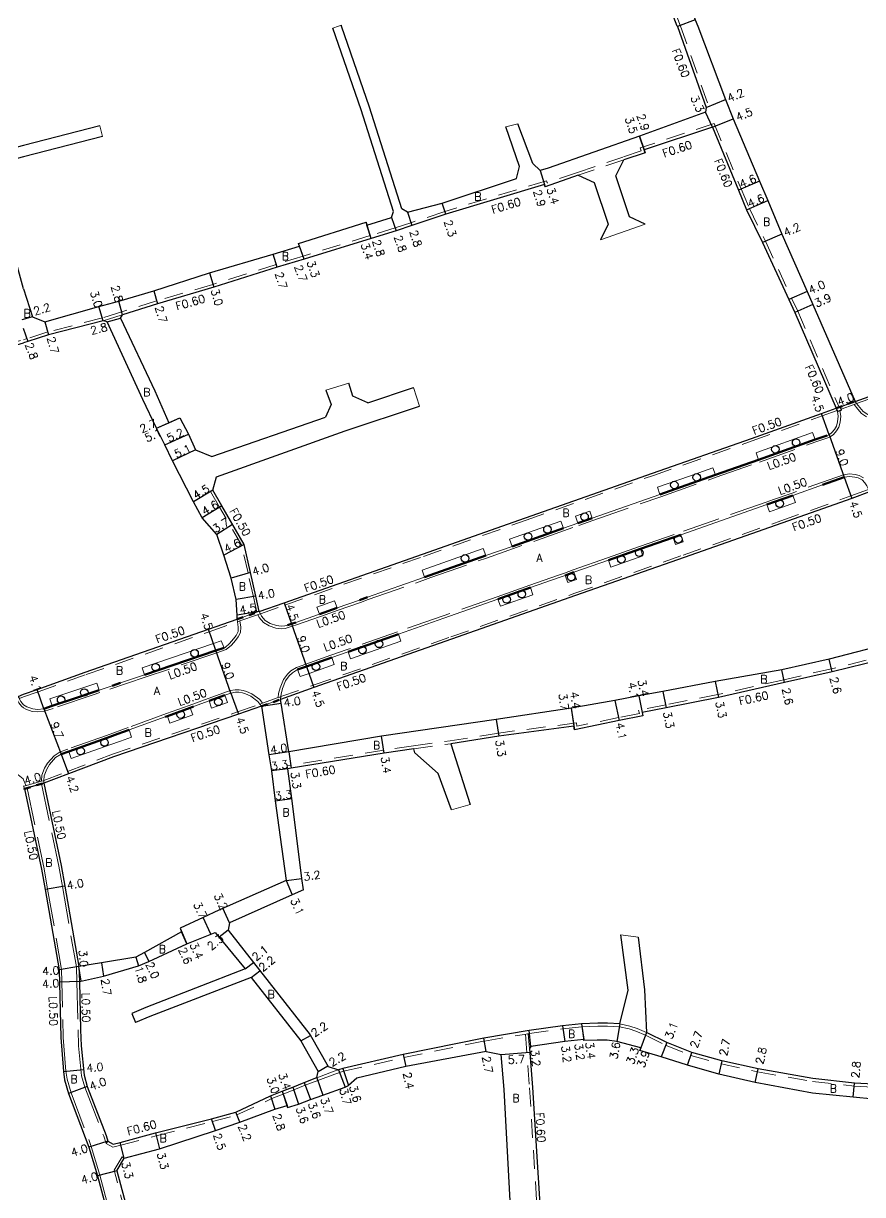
# Model space of a CAD drawing. Header units: metres. Extents: x -1600 to -800, y -111003 to -110400.
# Drawn here: x -1482.8 to -1315.1, y -110879.9 to -110645.8 of the extents above; entities that cross this region are included whole.
import ezdxf

# ---------------------------------------------------------------- set-up
doc = ezdxf.new("R2010")
doc.units = ezdxf.units.M
doc.header["$LTSCALE"] = 2.5
for name, pattern in [('22320', [2.5, 1.5, -1]), ('2233000', [4, 3, -1]), ('6301000', [1, 0.5, -0.5])]:
    doc.linetypes.add(name, pattern=pattern)
doc.layers.get('0').update_dxf_attribs({"color": 150, "lineweight": 50})
for name, color, linetype, lineweight in [('2101000', 177, 'Continuous', 30), ('2102000', 191, 'Continuous', 30), ('2102001', 191, 'Continuous', 9), ('2213000', 6, 'Continuous', 9), ('2227000', 3, 'Continuous', 50), ('2232000', 4, '22320', 9), ('2233000', 62, '2233000', 9), ('2236000', 3, 'Continuous', 15), ('9201100', 215, 'Continuous', 30), ('9202200', 155, '6301000', 60), ('9203500', 155, 'Continuous', 30)]:
    doc.layers.add(name, color=color, linetype=linetype, lineweight=lineweight)
for name, color, linetype in [('2235000', 7, 'Continuous'), ('2238000', 11, 'Continuous'), ('9201500', 222, 'Continuous'), ('9202100', 82, 'Continuous')]:
    doc.layers.add(name, color=color, linetype=linetype)
doc.styles.add('Dm_Anotation', font='txt.shx', dxfattribs={"bigfont": 'pscdm.shx'})

# ---------------------------------------------------------------- blocks, each defined once
blk = doc.blocks.new('223800')
at = {"color": 0}
blk.add_circle((0, 0), 0.75, dxfattribs=at)

msp = doc.modelspace()

# ---------------------------------------------------------------- linework, layer by layer
at = {"layer": '2101000'}
for points in [[(-1352.14, -110646.31), (-1355.61, -110637.26), (-1356.51, -110634.26), (-1359.75, -110625.85), (-1362.92, -110616.05)], [(-1352.98, -110633.15), (-1351.93, -110635.99), (-1348.56, -110645.03), (-1348.06, -110646.31)], [(-1352.14, -110646.31), (-1352.1, -110646.41), (-1346.41, -110662.6), (-1346.48, -110663.5), (-1359.71, -110668.3), (-1377.98, -110674.69), (-1379.56, -110675.19)], [(-1348.06, -110646.31), (-1342.53, -110660.99), (-1340.97, -110664.82), (-1335.71, -110677.31), (-1334.08, -110681.17), (-1331.25, -110687.87), (-1326.21, -110699.35), (-1325.05, -110701.99), (-1316.63, -110721.34)], [(-1345.14, -110666.51), (-1358.78, -110671.04), (-1358.59, -110671.61), (-1362.84, -110673.05)], [(-1345.14, -110666.51), (-1339.95, -110679.08), (-1338.29, -110683.01), (-1335.09, -110689.56), (-1329.87, -110700.97), (-1328.63, -110703.55), (-1320.4, -110722.69)], [(-1482.79, -110698.82), (-1486.89, -110683.64), (-1487.82, -110680.46), (-1489.65, -110674.23)], [(-1371.93, -110676.12), (-1378.52, -110678.43), (-1378.67, -110677.96), (-1398.41, -110683.92), (-1405.2, -110686.19), (-1408.35, -110687.23), (-1413.33, -110688.75), (-1426.73, -110692.88), (-1432.1, -110694.51), (-1444.75, -110698.53), (-1456.02, -110701.8), (-1462.98, -110704.01)], [(-1406.03, -110683.51), (-1399.11, -110681.73), (-1384.29, -110676.78)], [(-1478.51, -110705.42), (-1467.76, -110702.38), (-1463.72, -110701.31), (-1456.75, -110699.2), (-1445.59, -110695.65), (-1432.9, -110691.93), (-1427.62, -110690.33), (-1427.82, -110689.77), (-1414.34, -110685.5), (-1414.16, -110686.08), (-1409.24, -110684.58)], [(-1482.79, -110698.82), (-1481.01, -110704.4)], [(-1316.63, -110721.34), (-1311.94, -110719.7), (-1296.89, -110714.6), (-1276.44, -110707.32), (-1255.21, -110699.82), (-1251.9, -110698.65)], [(-1481.01, -110704.4), (-1478.51, -110705.42)], [(-1463.38, -110704.7), (-1462.98, -110704.01)], [(-1463.38, -110704.7), (-1456.54, -110719.24), (-1453.73, -110725.59), (-1451.54, -110724.6), (-1449.83, -110727.87), (-1448.4, -110731.02)], [(-1466.86, -110705.24), (-1477.78, -110708.02), (-1481.89, -110709.35), (-1482.79, -110709.64)], [(-1466.08, -110705.43), (-1466.86, -110705.24)], [(-1440.08, -110764.89), (-1440.11, -110764.08), (-1440.29, -110760.97), (-1441.26, -110756.65), (-1442.78, -110752.06), (-1444.15, -110747.92), (-1447.11, -110744.62), (-1448.83, -110741.43), (-1453.01, -110733.21), (-1454.56, -110730.04), (-1456.19, -110726.7), (-1458.94, -110720.93), (-1466.08, -110705.43)], [(-1506.43, -110720.07), (-1505.05, -110718.23), (-1496.74, -110715.02), (-1486.8, -110710.82), (-1482.79, -110709.64)], [(-1435.67, -110763.34), (-1430.72, -110761.59), (-1403.06, -110751.86), (-1382.5, -110744.61), (-1357.08, -110735.66), (-1337.35, -110728.76), (-1323.35, -110723.75), (-1320.4, -110722.69)], [(-1435.67, -110763.34), (-1436.35, -110760.28), (-1437.42, -110755.53), (-1438.68, -110749.98), (-1443.17, -110742.24), (-1444.98, -110739.1)], [(-1313.76, -110739.43), (-1317.28, -110740.72), (-1331.27, -110745.7), (-1350.8, -110752.53), (-1372.48, -110760.17), (-1397.25, -110768.9), (-1424.74, -110778.57), (-1431.4, -110780.92)], [(-1482.79, -110779.88), (-1480.04, -110778.92), (-1470.45, -110775.5), (-1445.82, -110766.91), (-1440.08, -110764.89)], [(-1303.61, -110767.38), (-1304.06, -110768.08), (-1308.93, -110769.57), (-1321.83, -110772.86), (-1331.26, -110775.03), (-1344.59, -110777.31), (-1355.03, -110779.37), (-1359.84, -110780.18), (-1364.6, -110781.11), (-1373.33, -110782.64), (-1388.31, -110784.97), (-1411.25, -110788.28), (-1429.78, -110791.38)], [(-1302.68, -110770.6), (-1303.31, -110770.78), (-1308.15, -110772.19), (-1321.19, -110775.38), (-1330.71, -110777.57), (-1343.91, -110780.54), (-1354.36, -110782.61), (-1359.16, -110783.52), (-1359.02, -110784.2), (-1363.77, -110785.13), (-1372.7, -110787), (-1372.8, -110786.3), (-1387.81, -110788.24), (-1397.42, -110789.79)], [(-1483.83, -110780.32), (-1482.79, -110779.88)], [(-1429.78, -110791.38), (-1431.29, -110781.66), (-1431.4, -110780.92)], [(-1435.24, -110782.27), (-1439.84, -110783.89), (-1464.82, -110792.38), (-1473.79, -110795.8), (-1478.72, -110797.67)], [(-1435.24, -110782.27), (-1433.74, -110791.99), (-1433.26, -110795.2), (-1432.47, -110801.18), (-1431.5, -110808.46), (-1430.32, -110817.13), (-1443.73, -110823.05), (-1446.89, -110824.51), (-1451.5, -110826.65), (-1451.18, -110827.38), (-1458.59, -110831.5), (-1460.35, -110832.48), (-1467.2, -110833.58), (-1471.72, -110834.31)], [(-1404.76, -110790.81), (-1410.71, -110791.64), (-1429.27, -110794.64), (-1429.99, -110794.77)], [(-1426.86, -110818.98), (-1427.15, -110816.7), (-1428.29, -110807.58), (-1429.19, -110800.75), (-1429.99, -110794.77)], [(-1478.72, -110797.67), (-1475.24, -110814.13), (-1474.52, -110818.23), (-1471.72, -110834.31)], [(-1482.79, -110798.83), (-1482.56, -110798.79), (-1479.16, -110814.89), (-1478.46, -110818.91), (-1475.66, -110834.99), (-1475.35, -110848.55), (-1474.79, -110855.31), (-1474.56, -110856.95), (-1473.77, -110859.74), (-1469.72, -110870.44), (-1468.02, -110876.18), (-1464.82, -110888.14), (-1462.26, -110898.35), (-1462.42, -110899.44), (-1465.28, -110914.69), (-1465.41, -110915.3)], [(-1426.86, -110818.98), (-1429.09, -110819.98), (-1441.64, -110825.62), (-1441.89, -110827.08), (-1425.53, -110847.97), (-1421.93, -110854.3)], [(-1471.61, -110837.35), (-1466.78, -110836.25), (-1459.83, -110834.2), (-1457.75, -110833.32), (-1450.15, -110829.77), (-1444.49, -110827.53)], [(-1444.49, -110827.53), (-1438.5, -110834.82)], [(-1471.61, -110837.35), (-1471.39, -110846.98), (-1471.26, -110850.16), (-1470.67, -110856.08), (-1470.03, -110858.32), (-1466.26, -110868.11), (-1465.9, -110869.26), (-1464.84, -110869.83), (-1463.49, -110869.48), (-1456.42, -110867.61), (-1445.2, -110864.76), (-1440.37, -110863.43), (-1433.41, -110860.19), (-1431.11, -110859.27), (-1428.97, -110858.42), (-1426.69, -110857.53), (-1424.15, -110856.54)], [(-1437.28, -110836.53), (-1427.36, -110849.2), (-1423.89, -110855.29)], [(-1268.48, -110836.49), (-1276.85, -110841.45), (-1279.6, -110843.17), (-1285.95, -110847.48), (-1289.64, -110849.51), (-1296.07, -110853.3), (-1300.73, -110855.99), (-1309.18, -110858.07), (-1316.72, -110857.65), (-1325.06, -110856.73), (-1336.01, -110854.79), (-1343.27, -110853.18), (-1349.24, -110851.52), (-1354.26, -110849.5), (-1358.27, -110847.49)], [(-1267.58, -110838.38), (-1275.67, -110843.43), (-1278.36, -110845.11), (-1284.71, -110850.02), (-1288.12, -110852.1), (-1294.6, -110855.79), (-1299.31, -110858.75), (-1308.87, -110861.26), (-1316.98, -110860.44), (-1325.12, -110859.62), (-1336.62, -110857.53), (-1343.85, -110855.82), (-1350.13, -110854.08), (-1355.37, -110852.39), (-1359.61, -110851.15), (-1359.41, -110850.59), (-1364.25, -110849.33), (-1366.18, -110849.07), (-1368.14, -110849.02), (-1370.81, -110849.14), (-1370.84, -110848.94), (-1374.65, -110849.34), (-1381.38, -110850.32), (-1381.69, -110850.72)], [(-1363.6, -110845.79), (-1366.06, -110845.66), (-1368.05, -110845.63), (-1371.29, -110845.77), (-1375.06, -110846.17), (-1381.77, -110847.14), (-1390.8, -110848.64), (-1406.9, -110851.94), (-1418.97, -110854.7), (-1419.84, -110854.98)], [(-1390.32, -110851.29), (-1406.42, -110854.29), (-1416.15, -110856.62), (-1417.86, -110858.13)], [(-1390.32, -110851.29), (-1387.31, -110851.9)], [(-1385.96, -110914.22), (-1383.86, -110912.08), (-1386.76, -110858.94), (-1387.31, -110851.9)], [(-1381.69, -110850.72), (-1381.07, -110858.54), (-1377.78, -110911.6), (-1375.68, -110913.46), (-1356.05, -110912.6), (-1335.92, -110911.69), (-1314.31, -110910.52), (-1303.69, -110909.96), (-1294.6, -110909.58), (-1279.41, -110908.83), (-1270.8, -110908.33), (-1260.9, -110907.79), (-1245.59, -110906.96), (-1231.73, -110906.2)], [(-1421.93, -110854.3), (-1419.84, -110854.98)], [(-1424.15, -110856.54), (-1423.89, -110855.29)], [(-1462.65, -110872.67), (-1455.58, -110870.8), (-1444.43, -110867.14), (-1439.56, -110865.47), (-1432.55, -110862.86), (-1430.13, -110862.11), (-1430, -110862.49), (-1427.82, -110861.83), (-1425.44, -110860.9), (-1422.94, -110860.03), (-1418.51, -110858.43), (-1417.86, -110858.13)], [(-1464.15, -110875.15), (-1462.65, -110872.67)], [(-1464.15, -110875.15), (-1460.95, -110887.1), (-1458.48, -110897.4), (-1458.32, -110898.06), (-1458.56, -110900), (-1461.46, -110915.47)]]:
    msp.add_lwpolyline(points, dxfattribs=at)
at = {"layer": '2102000'}
for points in [[(-1419.21, -110646.31), (-1419.27, -110646.13)], [(-1409.24, -110684.58), (-1408.88, -110683.37), (-1415.32, -110663.02), (-1420.96, -110646.7)], [(-1406.03, -110683.51), (-1407.17, -110682.84), (-1413.62, -110662.49), (-1419.21, -110646.31)], [(-1467.52, -110666.24), (-1482.79, -110670.19)], [(-1384.29, -110676.78), (-1383.69, -110674.34), (-1386.38, -110666.47)], [(-1379.56, -110675.19), (-1381.04, -110673.74), (-1384.04, -110665.84)], [(-1466.97, -110668.37), (-1482.79, -110672.46)], [(-1482.79, -110670.19), (-1490.27, -110672.12)], [(-1482.79, -110672.46), (-1489.65, -110674.23)], [(-1358.55, -110685.9), (-1361.69, -110684.45), (-1364.43, -110676.25), (-1362.84, -110673.05)], [(-1371.93, -110676.12), (-1368.73, -110677.55), (-1365.94, -110685.88), (-1367.48, -110689.02)], [(-1414, -110721.61), (-1416.96, -110720.28), (-1417.8, -110717.69)], [(-1414, -110721.61), (-1404.83, -110718.54)], [(-1422.35, -110719.12), (-1421.3, -110721.97), (-1422.45, -110724.48)], [(-1444.98, -110739.1), (-1444.21, -110736.45), (-1418.52, -110727.23), (-1403.67, -110722.26)], [(-1448.4, -110731.02), (-1445.16, -110732.38), (-1422.45, -110724.48)], [(-1397.26, -110803.01), (-1399.94, -110795.76), (-1404.59, -110791.61), (-1404.76, -110790.81)], [(-1397.42, -110789.79), (-1393.53, -110801.9)], [(-1363.6, -110845.79), (-1361.97, -110839.05), (-1363.44, -110828)], [(-1359.96, -110828.46), (-1358.69, -110839.02), (-1358.27, -110847.49)], [(-1438.5, -110834.82), (-1458.32, -110842.49), (-1461.16, -110843.69)], [(-1437.28, -110836.53), (-1457.56, -110844.34), (-1460.38, -110845.54)], [(-1461.16, -110843.69), (-1460.38, -110845.54)]]:
    msp.add_lwpolyline(points, dxfattribs=at)
at = {"layer": '2102001'}
for points in [[(-1419.83, -110646.31), (-1419.27, -110646.13)], [(-1420.96, -110646.7), (-1419.83, -110646.31)], [(-1467.52, -110666.24), (-1466.97, -110668.37)], [(-1386.38, -110666.47), (-1384.04, -110665.84)], [(-1358.55, -110685.9), (-1367.48, -110689.02)], [(-1422.35, -110719.12), (-1417.8, -110717.69)], [(-1404.83, -110718.54), (-1403.67, -110722.26)], [(-1393.53, -110801.9), (-1397.26, -110803.01)], [(-1363.44, -110828), (-1359.96, -110828.46)]]:
    msp.add_lwpolyline(points, dxfattribs=at)
at = {"layer": '2213000'}
for points in [[(-1320.4, -110722.69), (-1320.23, -110723.16), (-1320.16, -110723.36), (-1319.99, -110724.3), (-1320.11, -110725.41), (-1320.32, -110726.28), (-1320.72, -110726.94), (-1321.26, -110727.57), (-1321.83, -110727.99), (-1322.23, -110728.13)], [(-1316.63, -110721.34), (-1316.31, -110721.76), (-1315.69, -110722.57), (-1315, -110723.35), (-1314.1, -110723.98), (-1313.42, -110724.24), (-1312.76, -110724.36), (-1312, -110724.4), (-1310.5, -110723.96)], [(-1318.79, -110736.48), (-1317.76, -110736.35), (-1316.69, -110736.46), (-1316.01, -110736.62), (-1315.21, -110737.04), (-1314.68, -110737.59), (-1314.28, -110738.23), (-1314, -110738.77), (-1313.93, -110738.96), (-1313.76, -110739.43)], [(-1329.03, -110740.13), (-1323.15, -110738.03)], [(-1355.62, -110739.92), (-1369.14, -110744.68)], [(-1351.47, -110748), (-1334.24, -110741.97)], [(-1372, -110745.69), (-1374.89, -110746.7)], [(-1385.16, -110750.32), (-1390.42, -110752.18)], [(-1372.79, -110755.51), (-1365.89, -110753.08)], [(-1381.48, -110758.57), (-1375.72, -110756.54), (-1374.54, -110756.12)], [(-1402.66, -110756.49), (-1414.06, -110760.5)], [(-1407.87, -110767.87), (-1398.8, -110764.67), (-1387.98, -110760.86)], [(-1415.63, -110761.05), (-1420.11, -110762.63)], [(-1440.08, -110764.89), (-1440.01, -110765.4), (-1439.87, -110766.48), (-1439.91, -110767.35), (-1440.3, -110768.15), (-1440.8, -110768.84), (-1441.59, -110769.74), (-1442.51, -110770.52), (-1442.71, -110770.59)], [(-1430.01, -110766.07), (-1430.57, -110766.24), (-1431.28, -110766.31), (-1432.26, -110766.16), (-1433.49, -110765.74), (-1434.51, -110765.16), (-1435.24, -110764.29), (-1435.46, -110763.79), (-1435.67, -110763.34)], [(-1423.67, -110763.88), (-1428.38, -110765.54)], [(-1421.2, -110772.55), (-1417.93, -110771.4)], [(-1431.4, -110780.92), (-1431.35, -110780.37), (-1431.31, -110779.85), (-1431.03, -110778.74), (-1430.4, -110777.18), (-1429.67, -110776.19), (-1429.05, -110775.63), (-1428.04, -110774.96)], [(-1458.61, -110776.01), (-1463.38, -110777.63)], [(-1465.06, -110778.2), (-1467.67, -110779.09)], [(-1435.24, -110782.27), (-1435.54, -110781.85), (-1435.94, -110781.31), (-1437.38, -110780.25), (-1438.43, -110779.8), (-1439.02, -110779.6), (-1439.75, -110779.49), (-1440.44, -110779.48), (-1441.34, -110779.65), (-1442.56, -110780.09)], [(-1482.79, -110782), (-1483.29, -110781.35), (-1483.55, -110780.85), (-1483.6, -110780.76), (-1483.83, -110780.32)], [(-1445.71, -110781.23), (-1448.79, -110782.35)], [(-1478.72, -110782.8), (-1479.99, -110782.91), (-1480.95, -110782.82), (-1482.1, -110782.43), (-1482.79, -110782)], [(-1454.48, -110784.41), (-1461.7, -110787.03)], [(-1475.24, -110791.86), (-1476.36, -110792.56), (-1477.58, -110793.94), (-1478.11, -110794.86), (-1478.63, -110796.18), (-1478.69, -110797.12), (-1478.72, -110797.67)], [(-1482.56, -110798.79), (-1482.79, -110798.22)]]:
    msp.add_lwpolyline(points, dxfattribs=at)
at = {"layer": '2227000'}
for points in [[(-1322.23, -110728.13), (-1324.62, -110728.98), (-1335.9, -110733.02), (-1344.53, -110736.04), (-1349.23, -110737.68), (-1355.62, -110739.92)], [(-1323.15, -110738.03), (-1318.79, -110736.48)], [(-1334.24, -110741.97), (-1332.74, -110741.45), (-1329.03, -110740.13)], [(-1374.89, -110746.7), (-1380.25, -110748.59), (-1385.16, -110750.32)], [(-1369.14, -110744.68), (-1372, -110745.69)], [(-1359.5, -110750.83), (-1352.99, -110748.53), (-1352.59, -110748.39), (-1351.47, -110748)], [(-1365.89, -110753.08), (-1359.5, -110750.83)], [(-1390.42, -110752.18), (-1401.52, -110756.09), (-1402.66, -110756.49)], [(-1374.54, -110756.12), (-1372.79, -110755.51)], [(-1387.98, -110760.86), (-1381.48, -110758.57)], [(-1414.06, -110760.5), (-1415.63, -110761.05)], [(-1420.11, -110762.63), (-1423.67, -110763.88)], [(-1428.38, -110765.54), (-1429.22, -110765.84), (-1430.01, -110766.07)], [(-1417.93, -110771.4), (-1407.87, -110767.87)], [(-1442.71, -110770.59), (-1444.33, -110771.16), (-1458.61, -110776.01)], [(-1428.04, -110774.96), (-1426.23, -110774.32), (-1421.2, -110772.55)], [(-1467.67, -110779.09), (-1469.04, -110779.55), (-1472.02, -110780.55), (-1477.03, -110782.23), (-1478.72, -110782.8)], [(-1463.38, -110777.63), (-1465.06, -110778.2)], [(-1442.56, -110780.09), (-1445.71, -110781.23)], [(-1448.79, -110782.35), (-1449.48, -110782.6), (-1454.02, -110784.24), (-1454.48, -110784.41)], [(-1461.7, -110787.03), (-1463.91, -110787.83), (-1466.05, -110788.6), (-1473.73, -110791.32), (-1475.24, -110791.86)]]:
    msp.add_lwpolyline(points, dxfattribs=at)
at = {"layer": '2232000'}
for points in [[(-1351.5, -110646.31), (-1355.04, -110637.07), (-1355.94, -110634.07), (-1359.19, -110625.65), (-1362.34, -110615.88)], [(-1351.5, -110646.31), (-1345.85, -110662.37), (-1346.41, -110662.6)], [(-1344.8, -110665.77), (-1359.55, -110670.67), (-1359.35, -110671.24), (-1363.03, -110672.48)], [(-1344.8, -110665.77), (-1339.4, -110678.85), (-1337.75, -110682.76), (-1334.55, -110689.3), (-1329.32, -110700.72), (-1328.08, -110703.3), (-1319.83, -110722.49)], [(-1372.12, -110675.56), (-1363.03, -110672.48)], [(-1362.84, -110673.05), (-1371.93, -110676.12)], [(-1372.12, -110675.56), (-1378.14, -110677.66), (-1378.28, -110677.21), (-1398.59, -110683.35), (-1405.39, -110685.62), (-1408.53, -110686.66), (-1413.51, -110688.18), (-1426.91, -110692.31), (-1432.28, -110693.94), (-1444.93, -110697.96), (-1456.19, -110701.23), (-1463.16, -110703.44), (-1467.01, -110704.66), (-1477.95, -110707.45), (-1482.09, -110708.78), (-1482.79, -110709.01)], [(-1316.31, -110721.76), (-1311.78, -110720.17), (-1296.73, -110715.08), (-1276.28, -110707.79), (-1255.04, -110700.29), (-1251.75, -110699.13)], [(-1466.86, -110705.24), (-1462.98, -110704.01)], [(-1505.27, -110717.67), (-1496.97, -110714.46), (-1487, -110710.25), (-1482.79, -110709.01)], [(-1435.46, -110763.79), (-1430.55, -110762.06), (-1402.89, -110752.33), (-1382.33, -110745.09), (-1356.91, -110736.13), (-1337.18, -110729.23), (-1323.18, -110724.22), (-1320.23, -110723.16)], [(-1316.63, -110721.34), (-1319.59, -110722.4)], [(-1316.31, -110721.76), (-1316.81, -110721.94), (-1319.42, -110722.87)], [(-1482.79, -110798.32), (-1482.68, -110798.3), (-1479.2, -110797.29), (-1478.88, -110797.2), (-1478.69, -110797.12), (-1473.97, -110795.33), (-1464.99, -110791.9), (-1440, -110783.42), (-1435.54, -110781.85), (-1435.05, -110781.67), (-1431.87, -110780.55), (-1431.57, -110780.45), (-1431.35, -110780.37), (-1424.9, -110778.1), (-1397.42, -110768.43), (-1372.65, -110759.7), (-1350.97, -110752.06), (-1331.44, -110745.23), (-1317.45, -110740.24), (-1313.93, -110738.96)], [(-1436.15, -110763.5), (-1436.84, -110760.39), (-1437.91, -110755.64), (-1439.15, -110750.17), (-1443.6, -110742.49), (-1445.41, -110739.35), (-1444.98, -110739.1)], [(-1482.79, -110780.41), (-1479.88, -110779.39), (-1470.28, -110775.97), (-1445.66, -110767.39), (-1440.01, -110765.4), (-1439.91, -110765.36)], [(-1435.67, -110763.34), (-1436.15, -110763.5), (-1440.08, -110764.89)], [(-1439.91, -110765.36), (-1439.53, -110765.23), (-1435.94, -110763.96), (-1435.46, -110763.79)], [(-1302.85, -110770.02), (-1303.48, -110770.2), (-1308.31, -110771.61), (-1321.33, -110774.79), (-1330.84, -110776.98), (-1344.03, -110779.96), (-1354.47, -110782.02), (-1359.87, -110783.04), (-1359.73, -110783.73), (-1363.89, -110784.54), (-1372.19, -110786.28), (-1372.29, -110785.63), (-1387.9, -110787.64), (-1397.53, -110789.2)], [(-1483.6, -110780.76), (-1482.79, -110780.41)], [(-1435.24, -110782.27), (-1431.4, -110780.92)], [(-1404.86, -110790.21), (-1410.81, -110791.05), (-1429.37, -110794.05), (-1430.09, -110794.18), (-1429.99, -110794.77)], [(-1404.86, -110790.21), (-1397.53, -110789.2)], [(-1404.76, -110790.81), (-1397.42, -110789.79)], [(-1478.72, -110797.67), (-1479.2, -110797.81), (-1482.08, -110798.65), (-1482.56, -110798.79)], [(-1390.68, -110849.22), (-1382.71, -110847.91), (-1382.11, -110847.81), (-1381.68, -110847.74), (-1374.99, -110846.76), (-1371.24, -110846.37), (-1368.05, -110846.23), (-1366.08, -110846.26), (-1363.68, -110846.38), (-1361.78, -110846.8), (-1360.41, -110847.27), (-1358.52, -110848.03), (-1354.51, -110850.05), (-1349.44, -110852.09), (-1343.41, -110853.76), (-1336.12, -110855.38), (-1325.14, -110857.32), (-1316.77, -110858.25), (-1309.13, -110858.68)], [(-1363.6, -110845.79), (-1361.62, -110846.22), (-1360.19, -110846.71), (-1358.27, -110847.49)], [(-1465.9, -110869.26), (-1466.27, -110869.74), (-1464.92, -110870.47), (-1463.34, -110870.06), (-1456.27, -110868.19), (-1445.05, -110865.34), (-1440.17, -110864), (-1433.17, -110860.74), (-1430.88, -110859.83), (-1428.75, -110858.98), (-1426.47, -110858.08), (-1423.97, -110857.11), (-1420.56, -110855.84), (-1418.81, -110855.28), (-1406.77, -110852.53), (-1390.68, -110849.22)], [(-1382.51, -110847.87), (-1381.67, -110858.58), (-1378.36, -110911.88), (-1375.9, -110914.07)], [(-1381.92, -110847.78), (-1381.69, -110850.72)], [(-1420.74, -110855.27), (-1424.19, -110856.55)], [(-1420.74, -110855.27), (-1419.84, -110854.98)]]:
    msp.add_lwpolyline(points, dxfattribs=at)
at = {"layer": '2233000'}
for points in [[(-1435.94, -110763.96), (-1435.67, -110764.56), (-1434.84, -110765.55), (-1433.7, -110766.2), (-1432.38, -110766.65), (-1431.29, -110766.82), (-1430.47, -110766.73), (-1429.87, -110766.55), (-1429.07, -110766.31), (-1428.22, -110766.01), (-1423.46, -110764.34), (-1419.94, -110763.1), (-1415.47, -110761.53), (-1413.89, -110760.97), (-1402.49, -110756.96), (-1401.36, -110756.56), (-1390.27, -110752.65), (-1380.09, -110749.07), (-1371.81, -110746.15), (-1369.02, -110745.17), (-1355.45, -110740.39), (-1344.37, -110736.51), (-1335.73, -110733.49), (-1324.45, -110729.45), (-1321.67, -110728.46), (-1321.6, -110728.43), (-1320.92, -110727.93), (-1320.31, -110727.23), (-1319.86, -110726.47), (-1319.62, -110725.49), (-1319.48, -110724.29), (-1319.68, -110723.19)], [(-1316.81, -110721.94), (-1316.07, -110722.89), (-1315.33, -110723.73), (-1314.33, -110724.43)], [(-1314.91, -110736.63), (-1315.84, -110736.15), (-1316.61, -110735.97), (-1317.77, -110735.85), (-1318.91, -110735.99), (-1329.2, -110739.66), (-1332.9, -110740.98), (-1334.41, -110741.5), (-1352.75, -110747.92), (-1359.67, -110750.35), (-1366.06, -110752.61), (-1372.96, -110755.04), (-1374.71, -110755.65), (-1375.89, -110756.07), (-1381.64, -110758.1), (-1388.15, -110760.39), (-1398.96, -110764.2), (-1408.04, -110767.39), (-1418.09, -110770.93), (-1421.37, -110772.08), (-1426.4, -110773.85), (-1428.26, -110774.51), (-1429.36, -110775.23), (-1430.05, -110775.86), (-1430.84, -110776.94), (-1431.51, -110778.58), (-1431.8, -110779.77), (-1431.87, -110780.55)], [(-1439.53, -110765.23), (-1439.36, -110766.47), (-1439.44, -110767.52), (-1439.87, -110768.41), (-1440.41, -110769.15), (-1441.24, -110770.09), (-1442.26, -110770.96), (-1444.16, -110771.63), (-1458.45, -110776.48), (-1467.51, -110779.56), (-1468.88, -110780.02), (-1476.87, -110782.71), (-1478.61, -110783.29), (-1479.99, -110783.42), (-1481.06, -110783.31), (-1482.31, -110782.88), (-1482.79, -110782.59)], [(-1435.05, -110781.67), (-1435.58, -110780.95), (-1437.13, -110779.82), (-1438.25, -110779.33), (-1438.9, -110779.11), (-1439.71, -110778.99), (-1440.49, -110778.98), (-1441.47, -110779.16), (-1442.73, -110779.62), (-1445.88, -110780.76), (-1449.66, -110782.13), (-1454.19, -110783.77), (-1461.87, -110786.56), (-1466.22, -110788.13), (-1473.9, -110790.85), (-1475.46, -110791.4), (-1476.68, -110792.17), (-1477.99, -110793.65), (-1478.56, -110794.65), (-1479.13, -110796.07), (-1479.2, -110797.29)], [(-1482.79, -110782.59), (-1483.21, -110782.26), (-1483.72, -110781.62), (-1483.99, -110781.08), (-1484.03, -110781.02)], [(-1482.79, -110796.97), (-1482.86, -110796.8), (-1483.85, -110796.01), (-1485.37, -110795.57), (-1486.8, -110795.59)], [(-1482.28, -110798.19), (-1482.79, -110796.97)], [(-1479.2, -110797.81), (-1475.73, -110814.23), (-1475.02, -110818.31), (-1472.21, -110834.39), (-1472.11, -110837.36), (-1471.88, -110846.99), (-1471.76, -110850.21), (-1471.17, -110856.18), (-1470.5, -110858.48), (-1466.74, -110868.27), (-1466.27, -110869.74)], [(-1482.08, -110798.65), (-1478.67, -110814.8), (-1477.97, -110818.83), (-1475.16, -110834.95), (-1474.85, -110848.54), (-1474.85, -110848.51), (-1474.3, -110855.25), (-1474.07, -110856.84), (-1473.29, -110859.58), (-1469.24, -110870.28), (-1467.53, -110876.05), (-1464.33, -110888.01), (-1461.75, -110898.32), (-1461.93, -110899.52), (-1464.79, -110914.78), (-1464.97, -110915.65)], [(-1471.72, -110834.31), (-1471.61, -110837.35)], [(-1462.02, -110915.73), (-1459.06, -110899.93), (-1458.83, -110898.09), (-1458.96, -110897.52), (-1461.44, -110887.23), (-1464.69, -110875.07), (-1463.08, -110872.41), (-1462.65, -110872.67)]]:
    msp.add_lwpolyline(points, dxfattribs=at)
at = {"layer": '2235000'}
msp.add_lwpolyline([(-1320.16, -110723.36), (-1319.68, -110723.19), (-1319.35, -110723.08), (-1319.42, -110722.87), (-1319.59, -110722.4), (-1319.83, -110722.49), (-1320.4, -110722.69), (-1320.23, -110723.16)], close=True, dxfattribs=at)
at = {"layer": '2236000'}
for points in [[(-1324.62, -110728.98), (-1325.12, -110727.57), (-1336.25, -110731.55), (-1336.4, -110731.61), (-1335.9, -110733.02)], [(-1344.53, -110736.04), (-1349.23, -110737.68), (-1355.62, -110739.92), (-1356.12, -110738.5), (-1349.73, -110736.27), (-1345.03, -110734.62)], [(-1334.24, -110741.97), (-1332.74, -110741.45), (-1329.03, -110740.13), (-1328.53, -110741.54), (-1332.24, -110742.86), (-1333.75, -110743.39)], [(-1369.14, -110744.68), (-1369.64, -110743.26), (-1372.49, -110744.27), (-1372, -110745.69)], [(-1374.89, -110746.7), (-1380.25, -110748.59), (-1385.16, -110750.32), (-1385.66, -110748.91), (-1380.75, -110747.18), (-1375.39, -110745.29)], [(-1352.99, -110748.53), (-1352.59, -110748.39), (-1351.47, -110748), (-1350.97, -110749.42), (-1352.09, -110749.81), (-1352.49, -110749.95)], [(-1390.42, -110752.18), (-1390.91, -110750.76), (-1402.02, -110754.68), (-1403.15, -110755.07), (-1402.66, -110756.49), (-1401.52, -110756.09)], [(-1359.5, -110750.83), (-1359, -110752.24), (-1365.4, -110754.49), (-1365.89, -110753.08)], [(-1374.04, -110757.54), (-1374.54, -110756.12), (-1372.79, -110755.51), (-1372.29, -110756.92)], [(-1381.48, -110758.57), (-1387.98, -110760.86), (-1387.48, -110762.27), (-1380.98, -110759.98)], [(-1423.67, -110763.88), (-1424.16, -110762.47), (-1420.61, -110761.21), (-1420.11, -110762.63)], [(-1417.93, -110771.4), (-1417.43, -110772.82), (-1407.37, -110769.28), (-1407.87, -110767.87)], [(-1442.71, -110770.59), (-1444.33, -110771.16), (-1458.61, -110776.01), (-1459.09, -110774.59), (-1444.82, -110769.74), (-1443.27, -110769.2)], [(-1428.04, -110774.96), (-1427.48, -110776.35), (-1425.73, -110775.74), (-1420.7, -110773.97), (-1421.2, -110772.55), (-1426.23, -110774.32)], [(-1467.67, -110779.09), (-1469.04, -110779.55), (-1472.02, -110780.55), (-1477.03, -110782.23), (-1477.51, -110780.81), (-1472.5, -110779.13), (-1469.52, -110778.13), (-1468.15, -110777.67)], [(-1442.56, -110780.09), (-1445.71, -110781.23), (-1445.19, -110782.65), (-1442.04, -110781.51)], [(-1454.02, -110784.24), (-1449.48, -110782.6), (-1448.97, -110784.01), (-1453.51, -110785.66)], [(-1461.7, -110787.03), (-1461.19, -110788.44), (-1463.4, -110789.24), (-1465.55, -110790.02), (-1473.23, -110792.74), (-1473.73, -110791.32), (-1466.05, -110788.6), (-1463.91, -110787.83)]]:
    msp.add_lwpolyline(points, close=True, dxfattribs=at)
at = {"layer": '9201100'}
for points in [[(-1348.56, -110645.03), (-1352.1, -110646.41)], [(-1346.41, -110662.6), (-1342.53, -110660.99)], [(-1345.14, -110666.51), (-1346.48, -110663.5)], [(-1345.14, -110666.51), (-1340.97, -110664.82)], [(-1359.71, -110668.3), (-1358.78, -110671.04)], [(-1358.59, -110671.61), (-1359.71, -110668.3)], [(-1379.56, -110675.19), (-1378.67, -110677.96)], [(-1379.56, -110675.19), (-1378.52, -110678.43)], [(-1335.71, -110677.31), (-1339.95, -110679.08)], [(-1338.29, -110683.01), (-1334.08, -110681.17)], [(-1406.03, -110683.51), (-1405.2, -110686.19)], [(-1398.41, -110683.92), (-1399.11, -110681.73)], [(-1413.33, -110688.75), (-1414.34, -110685.5)], [(-1409.24, -110684.58), (-1408.35, -110687.23)], [(-1413.33, -110688.75), (-1414.16, -110686.08)], [(-1331.25, -110687.87), (-1335.09, -110689.56)], [(-1426.73, -110692.88), (-1427.82, -110689.77)], [(-1426.73, -110692.88), (-1427.62, -110690.33)], [(-1432.1, -110694.51), (-1432.9, -110691.93)], [(-1445.59, -110695.65), (-1444.75, -110698.53)], [(-1456.75, -110699.2), (-1456.02, -110701.8)], [(-1326.21, -110699.35), (-1329.87, -110700.97)], [(-1462.98, -110704.01), (-1463.72, -110701.31)], [(-1325.05, -110701.99), (-1328.63, -110703.55)], [(-1481.01, -110704.4), (-1483.11, -110705.03)], [(-1466.86, -110705.24), (-1467.76, -110702.38)], [(-1466.08, -110705.43), (-1463.38, -110704.7)], [(-1482.86, -110706.72), (-1481.89, -110709.35)], [(-1478.51, -110705.42), (-1477.78, -110708.02)], [(-1320.4, -110722.69), (-1316.63, -110721.34)], [(-1456.19, -110726.7), (-1451.54, -110724.6)], [(-1456.19, -110726.7), (-1453.73, -110725.59)], [(-1321.83, -110727.99), (-1323.35, -110723.75)], [(-1454.56, -110730.04), (-1449.83, -110727.87)], [(-1321.83, -110727.99), (-1318.79, -110736.48)], [(-1448.4, -110731.02), (-1453.01, -110733.21)], [(-1318.79, -110736.48), (-1317.28, -110740.72)], [(-1444.98, -110739.1), (-1448.83, -110741.43)], [(-1443.17, -110742.24), (-1447.11, -110744.62)], [(-1441.03, -110745.94), (-1444.15, -110747.92)], [(-1438.68, -110749.98), (-1442.78, -110752.06)], [(-1437.42, -110755.53), (-1441.26, -110756.65)], [(-1436.35, -110760.28), (-1440.29, -110760.97)], [(-1430.72, -110761.59), (-1429.22, -110765.84)], [(-1435.67, -110763.34), (-1440.11, -110764.08)], [(-1444.33, -110771.16), (-1445.82, -110766.91)], [(-1429.22, -110765.84), (-1426.23, -110774.32)], [(-1441.34, -110779.65), (-1444.33, -110771.16)], [(-1426.23, -110774.32), (-1424.74, -110778.57)], [(-1321.19, -110775.38), (-1321.83, -110772.86)], [(-1330.71, -110777.57), (-1331.26, -110775.03)], [(-1478.72, -110782.8), (-1480.04, -110778.92)], [(-1441.34, -110779.65), (-1439.84, -110783.89)], [(-1355.03, -110779.37), (-1354.36, -110782.61)], [(-1344.59, -110777.31), (-1343.91, -110780.54)], [(-1435.24, -110782.27), (-1431.29, -110781.66)], [(-1364.6, -110781.11), (-1363.77, -110785.13)], [(-1359.84, -110780.18), (-1359.16, -110783.52)], [(-1359.84, -110780.18), (-1359.02, -110784.2)], [(-1478.72, -110782.8), (-1475.24, -110791.86)], [(-1373.33, -110782.64), (-1372.8, -110786.3)], [(-1373.33, -110782.64), (-1372.7, -110787)], [(-1388.31, -110784.97), (-1387.81, -110788.24)], [(-1410.71, -110791.64), (-1411.25, -110788.28)], [(-1475.24, -110791.86), (-1473.79, -110795.8)], [(-1429.78, -110791.38), (-1433.74, -110791.99)], [(-1429.78, -110791.38), (-1429.27, -110794.64)], [(-1429.99, -110794.77), (-1433.26, -110795.2)], [(-1478.72, -110797.67), (-1482.56, -110798.79)], [(-1432.47, -110801.18), (-1429.19, -110800.75)], [(-1430.32, -110817.13), (-1427.15, -110816.7)], [(-1474.52, -110818.23), (-1478.46, -110818.91)], [(-1430.32, -110817.13), (-1429.09, -110819.98)], [(-1441.64, -110825.62), (-1442.93, -110822.69)], [(-1445.34, -110827.87), (-1446.89, -110824.51)], [(-1451.5, -110826.65), (-1450.15, -110829.77)], [(-1450.15, -110829.77), (-1451.18, -110827.38)], [(-1441.89, -110827.08), (-1443.7, -110828.49)], [(-1460.35, -110832.48), (-1459.83, -110834.2)], [(-1458.59, -110831.5), (-1457.75, -110833.32)], [(-1471.72, -110834.31), (-1475.66, -110834.99)], [(-1471.25, -110837.27), (-1471.72, -110834.31)], [(-1467.2, -110833.58), (-1466.78, -110836.25)], [(-1438.5, -110834.82), (-1436.84, -110833.52)], [(-1437.28, -110836.53), (-1435.55, -110835.17)], [(-1471.61, -110837.35), (-1475.61, -110837.44)], [(-1381.38, -110850.32), (-1381.77, -110847.14)], [(-1375.06, -110846.17), (-1374.65, -110849.34)], [(-1371.29, -110845.77), (-1370.84, -110848.94)], [(-1371.29, -110845.77), (-1370.81, -110849.14)], [(-1363.6, -110845.79), (-1364.25, -110849.33)], [(-1358.27, -110847.49), (-1359.61, -110851.15)], [(-1358.27, -110847.49), (-1359.41, -110850.59)], [(-1427.36, -110849.2), (-1425.45, -110848.11)], [(-1390.32, -110851.29), (-1390.8, -110848.64)], [(-1354.26, -110849.5), (-1355.37, -110852.39)], [(-1406.9, -110851.94), (-1406.42, -110854.29)], [(-1387.31, -110851.9), (-1381.63, -110851.46)], [(-1350.13, -110854.08), (-1349.24, -110851.52)], [(-1423.89, -110855.29), (-1421.98, -110854.21)], [(-1343.27, -110853.18), (-1343.85, -110855.82)], [(-1474.79, -110855.31), (-1470.79, -110854.91)], [(-1424.19, -110856.55), (-1422.94, -110860.03)], [(-1419.84, -110854.98), (-1418.51, -110858.43)], [(-1418.97, -110854.7), (-1417.86, -110858.13)], [(-1336.62, -110857.53), (-1336.01, -110854.79)], [(-1470.03, -110858.32), (-1473.77, -110859.74)], [(-1428.97, -110858.42), (-1427.82, -110861.83)], [(-1426.69, -110857.53), (-1425.44, -110860.9)], [(-1316.98, -110860.44), (-1316.72, -110857.65)], [(-1433.41, -110860.19), (-1432.55, -110862.86)], [(-1431.11, -110859.27), (-1430.13, -110862.11)], [(-1431.11, -110859.27), (-1430, -110862.49)], [(-1439.56, -110865.47), (-1440.37, -110863.43)], [(-1444.43, -110867.14), (-1445.2, -110864.76)], [(-1456.42, -110867.61), (-1455.58, -110870.8)], [(-1465.9, -110869.26), (-1469.72, -110870.44)], [(-1462.65, -110872.67), (-1463.49, -110869.48)], [(-1464.15, -110875.15), (-1468.02, -110876.18)]]:
    msp.add_lwpolyline(points, dxfattribs=at)
at = {"layer": '9202200'}
for points in [[(-1320.4, -110722.69), (-1316.63, -110721.34)], [(-1440.08, -110764.89), (-1435.67, -110763.34)], [(-1435.24, -110782.27), (-1431.4, -110780.92)], [(-1482.56, -110798.79), (-1478.72, -110797.67)]]:
    msp.add_lwpolyline(points, dxfattribs=at)

# ---------------------------------------------------------------- block references
at = {"layer": '2238000'}
for p in [(-1332.55, -110730.92), (-1328.41, -110729.56), (-1352.74, -110738.05), (-1348.27, -110736.52), (-1331.7, -110741.78), (-1370.68, -110744.39), (-1378.09, -110746.93), (-1381.97, -110748.35), (-1351.93, -110748.9), (-1359.74, -110751.62), (-1394.55, -110752.73), (-1363.34, -110752.9), (-1373.34, -110756.48), (-1386.25, -110760.94), (-1383.22, -110759.85), (-1411.75, -110769.82), (-1448.6, -110771.7), (-1415.06, -110771.04), (-1456.38, -110774.48), (-1424.34, -110774.39), (-1470.64, -110779.54), (-1475.27, -110780.98), (-1443.85, -110781.42), (-1451.37, -110783.96), (-1466.59, -110789.55), (-1471.37, -110791.26)]:
    msp.add_blockref('223800', p, dxfattribs=at)

# ---------------------------------------------------------------- texts
at = {"layer": '9201500', "style": 'Dm_Anotation'}
for s, rotation, p in [('4.2', 22.6063, (-1341.76, -110661.53)), ('3.3', 293.9885, (-1349.55, -110660.59)), ('3.5', 288.6952, (-1362.64, -110664.74)), ('2.9', 288.6952, (-1360.28, -110664.17)), ('4.5', 22.0714, (-1340.07, -110665.32)), ('4.6', 22.6527, (-1339.34, -110678.72)), ('3.4', 287.7005, (-1378.28, -110678.84)), ('2.9', 287.7005, (-1380.95, -110679.33)), ('4.6', 23.6889, (-1337.69, -110682.64)), ('2.3', 287.7071, (-1398.79, -110685.35)), ('4.2', 23.6884, (-1330.47, -110688.4)), ('2.8', 288.6187, (-1408.78, -110688.44)), ('2.8', 287.1856, (-1405.67, -110687.38)), ('3.4', 287.187, (-1415.4, -110689.91)), ('2.8', 287.187, (-1413.11, -110689.27)), ('2.7', 289.1711, (-1428.7, -110694.37)), ('3.3', 289.1711, (-1426.21, -110693.5)), ('2.7', 287.1887, (-1432.56, -110695.75)), ('4.0', 23.8935, (-1325.52, -110699.92)), ('3.0', 287.4709, (-1469.51, -110699.5)), ('2.8', 285.516, (-1465.32, -110698.4)), ('3.0', 286.2762, (-1445.38, -110699.11)), ('3.9', 23.5271, (-1324.32, -110702.55)), ('2.2', 16.525, (-1480.52, -110704.14)), ('2.7', 285.6561, (-1456.51, -110702.52)), ('2.8', 15.0298, (-1469.17, -110708.04)), ('2.7', 285.4873, (-1478.13, -110708.65)), ('2.8', 290.3245, (-1482.51, -110709.94)), ('4.5', 289.6962, (-1325.45, -110720.43)), ('4.0', 19.6973, (-1319.85, -110722.24)), ('2.7', 24.4283, (-1459.1, -110727.69)), ('5.1', 24.4283, (-1458.11, -110729.51)), ('5.2', 24.6083, (-1453.69, -110729.53)), ('5.1', 25.3372, (-1452.19, -110732.71)), ('9.0', 289.6931, (-1320.57, -110731.22)), ('4.5', 31.1388, (-1448.33, -110741.01)), ('4.6', 31.1054, (-1446.56, -110744.17)), ('4.5', 289.6915, (-1317.81, -110741.6)), ('3.7', 31.1054, (-1444.38, -110747.67)), ('4.6', 26.8482, (-1442.2, -110751.66)), ('4.0', 16.245, (-1436.81, -110756.19)), ('4.0', 9.9958, (-1435.82, -110760.99)), ('4.5', 9.4818, (-1439.49, -110763.87)), ('4.5', 289.4153, (-1430.41, -110762.17)), ('4.5', 289.4196, (-1447.54, -110763.95)), ('9.0', 289.414, (-1428.17, -110768.54)), ('9.0', 289.415, (-1443.27, -110773.86)), ('4.1', 288.8923, (-1481.72, -110776.41)), ('3.4', 281.521, (-1360.08, -110777.1)), ('2.6', 284.3005, (-1321.69, -110776.64)), ('4.5', 289.4138, (-1425.27, -110779.45)), ('4.4', 278.3596, (-1373.55, -110779.5)), ('4.1', 281.521, (-1362.04, -110777.67)), ('2.6', 282.2811, (-1331.26, -110778.81)), ('4.0', 8.7757, (-1430.67, -110782.43)), ('3.7', 278.3596, (-1375.86, -110779.83)), ('3.3', 281.8481, (-1344.54, -110781.44)), ('3.3', 281.7037, (-1354.99, -110783.5)), ('9.7', 290.9824, (-1477.46, -110785.8)), ('4.5', 289.4142, (-1440.38, -110784.77)), ('4.1', 281.5712, (-1364.47, -110785.73)), ('4.0', 8.781, (-1433.36, -110791.83)), ('3.3', 278.6536, (-1388.49, -110789.1)), ('3.3', 7.5764, (-1433.22, -110795.1)), ('3.4', 278.9882, (-1411.4, -110792.46)), ('4.0', 16.2242, (-1482.38, -110798.01)), ('3.3', 278.9885, (-1429.41, -110795.53)), ('4.2', 290.2247, (-1474.37, -110796.54)), ('3.3', 7.5769, (-1432.43, -110801.08)), ('4.0', 9.8831, (-1473.99, -110818.94)), ('3.2', 7.7327, (-1426.74, -110817.19)), ('3.7', 294.8831, (-1448.88, -110821.87)), ('3.2', 295.5695, (-1444.8, -110820.13)), ('3.1', 293.387, (-1429.49, -110821.08)), ('2.3', 39.6044, (-1445.26, -110831.17)), ('2.6', 293.5069, (-1451.87, -110830.91)), ('3.4', 293.5069, (-1449.62, -110829.91)), ('2.1', 38.9792, (-1436.34, -110833.33)), ('3.0', 273.7615, (-1471.73, -110831.07)), ('2.2', 38.9797, (-1434.97, -110835.44)), ('4.0', 3.7764, (-1478.99, -110836.08)), ('1.8', 286.7722, (-1460.61, -110834.54)), ('2.0', 294.596, (-1458.43, -110833.86)), ('4.0', 3.7371, (-1479.01, -110838.66)), ('2.7', 278.9083, (-1467.32, -110836.87)), ('2.2', 34.0791, (-1424.64, -110848.52)), ('3.1', 68.9035, (-1353.21, -110848.99)), ('2.7', 70.9231, (-1348.15, -110850.79)), ('3.4', 278.0145, (-1370.52, -110849.54)), ('3.6', 79.5888, (-1364.14, -110852.95)), ('2.7', 77.5562, (-1342.26, -110852.33)), ('2.2', 29.8761, (-1421.17, -110854.39)), ('5.7', 3.1051, (-1385.97, -110853.8)), ('3.2', 276.9584, (-1381.46, -110851.03)), ('3.2', 277.4635, (-1375.34, -110850.24)), ('3.2', 278.0145, (-1372.7, -110849.8)), ('3.3', 69.912, (-1360.9, -110854.05)), ('3.9', 69.912, (-1358.77, -110854.71)), ('2.8', 77.3723, (-1335.01, -110853.99)), ('4.0', 4.639, (-1470.17, -110855.43)), ('2.7', 280.1062, (-1391.15, -110852.4)), ('2.8', 84.6551, (-1315.83, -110856.73)), ('4.0', 20.7872, (-1469.25, -110859.14)), ('3.0', 288.9177, (-1434.19, -110856.71)), ('3.4', 288.9177, (-1431.9, -110855.9)), ('2.4', 281.5714, (-1406.96, -110855.63)), ('3.7', 284.6154, (-1419.67, -110858.88)), ('3.6', 285.987, (-1417.74, -110858.33)), ('3.6', 290.1992, (-1425.99, -110861.74)), ('3.7', 289.7608, (-1423.5, -110860.82)), ('2.8', 287.8196, (-1433.01, -110864.06)), ('3.6', 288.6677, (-1428.38, -110862.65)), ('2.2', 291.8194, (-1439.94, -110866.25)), ('2.5', 287.9579, (-1444.9, -110867.96)), ('4.0', 17.22, (-1473.02, -110872.35)), ('3.3', 284.8423, (-1456.16, -110871.73)), ('4.0', 14.9791, (-1471.06, -110877.84)), ('3.3', 284.8133, (-1463.23, -110873.6))]:
    msp.add_text(s, height=1.6, rotation=rotation, dxfattribs=at).set_placement(p)
at = {"layer": '9202100', "style": 'Dm_Anotation'}
for s, p in [('B', (-1392.72, -110681.18)), ('B', (-1335.01, -110686.24)), ('B', (-1431.2, -110693.1)), ('B', (-1482.78, -110704.53)), ('B', (-1458.87, -110720.29)), ('B', (-1375.11, -110744.44)), ('A', (-1380.3, -110753.39)), ('B', (-1370.62, -110757.83)), ('B', (-1439.76, -110759.14)), ('B', (-1423.78, -110761.72)), ('B', (-1464.32, -110775.94)), ('B', (-1419.51, -110775.06)), ('B', (-1335.58, -110777.67)), ('A', (-1456.73, -110780)), ('B', (-1458.6, -110788.36)), ('B', (-1412.95, -110790.89)), ('B', (-1431.05, -110804.3)), ('B', (-1478.43, -110814.35)), ('B', (-1455.77, -110831.63)), ('B', (-1434.02, -110840.67)), ('B', (-1373.96, -110848.6)), ('B', (-1473.42, -110857.65)), ('B', (-1321.7, -110859.52)), ('B', (-1385.11, -110861.45)), ('B', (-1455.59, -110869.45))]:
    msp.add_text(s, height=1.6, dxfattribs=at).set_placement(p)
at = {"layer": '9203500', "style": 'Dm_Anotation'}
for s, rotation, p in [('F0.60', 291.4077, (-1353.3, -110651.15)), ('F0.60', 18.372, (-1354.76, -110672.57)), ('F0.60', 292.4475, (-1344.84, -110673.17)), ('F0.60', 16.8124, (-1389.02, -110683.82)), ('F0.60', 16.1838, (-1452.12, -110703.14)), ('F0.60', 293.5267, (-1326.68, -110714.42)), ('F0.50', 19.6963, (-1336.81, -110728.03)), ('L0.50', 19.6152, (-1333.85, -110735.07)), ('L0.50', 19.6152, (-1331.66, -110740.05)), ('F0.50', 300.1608, (-1441.7, -110743.26)), ('F0.50', 19.6114, (-1328.84, -110747.33)), ('F0.50', 19.3839, (-1426.34, -110759.53)), ('L0.50', 19.3839, (-1423.92, -110766.62)), ('F0.50', 19.221, (-1456.06, -110769.72)), ('L0.50', 19.3839, (-1422.53, -110771.35)), ('L0.50', 19.923, (-1453.51, -110776.94)), ('F0.50', 19.3839, (-1419.86, -110779.22)), ('L0.50', 19.923, (-1451.6, -110782.25)), ('F0.60', 12.2437, (-1339.68, -110782.09)), ('F0.50', 18.7575, (-1449.03, -110789.47)), ('F0.60', 9.7358, (-1426.28, -110796.7)), ('L0.50', 281.9579, (-1477.07, -110803.24)), ('L0.50', 281.9171, (-1482.66, -110807.35)), ('L0.50', 271.4089, (-1477.7, -110840.28)), ('L0.50', 270.5819, (-1471.14, -110839.55)), ('F0.60', 273.406, (-1380.43, -110863.54)), ('F0.60', 14.8427, (-1461.86, -110868.1))]:
    msp.add_text(s, height=1.6, rotation=rotation, dxfattribs=at).set_placement(p)

doc.saveas('drawing.dxf')
